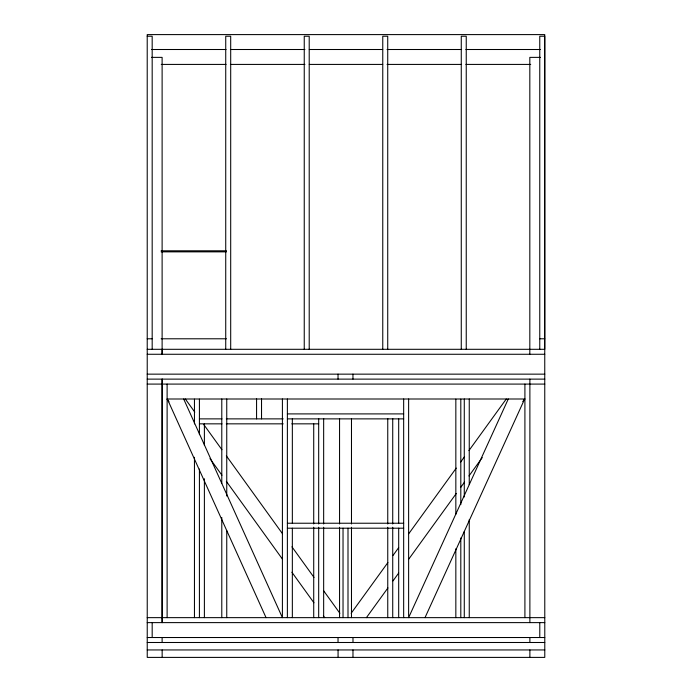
<?xml version="1.0" encoding="UTF-8"?>
<svg xmlns="http://www.w3.org/2000/svg" width="692" height="692" viewBox="0 0 692 692"><rect width="100%" height="100%" fill="white"/><g stroke="black" fill="none" stroke-linecap="round" stroke-linejoin="round"><path stroke-width="1.04" d="M508.274 398.999L408.626 617.645L408.626 398.999M425.009 617.645L524.657 398.999M351.164 613.276L387.892 562.544M392.952 555.546L398.653 547.675M408.782 533.688L456.262 468.086M460.699 461.971L464.496 456.72M468.925 450.596L506.276 398.999M366.405 617.645L387.935 587.906M392.995 580.908L398.696 573.037M408.825 559.049L456.305 493.457M460.742 487.332L464.54 482.082M468.968 475.958L482.263 457.594M522.78 401.62L524.683 398.999M147.214 36.235L152.179 36.235L152.179 349.304M151.531 49.504L226.076 49.504M230.393 49.504L304.938 49.504M309.255 49.504L382.719 49.504M387.036 49.504L461.573 49.504M465.898 49.504L540.435 49.504M151.47 57.375L162.118 57.375L162.118 354.269M540.469 57.375L529.821 57.375L529.821 354.269M161.253 64.417L226.076 64.417M230.393 64.417L304.938 64.417M309.255 64.417L382.719 64.417M387.036 64.417L461.573 64.417M465.898 64.417L530.712 64.417M161.124 250.807L226.414 250.807M161.124 251.853L226.414 251.853M147.214 338.786L152.179 338.786M161.124 338.786L226.414 338.786M539.76 338.786L544.725 338.786M147.214 349.304L544.725 349.304L544.76 34.6L147.214 34.6L147.24 657.4L544.786 657.4L544.725 36.235L539.76 36.235L539.76 349.304M147.214 354.269L544.76 354.269M147.214 374.147L544.786 374.147M147.214 379.121L544.786 379.121M147.214 384.086L544.786 384.086M167.118 398.999L524.908 398.999M287.379 413.902L403.661 413.902M199.417 418.876L221.976 418.876M226.275 418.876L283.201 418.876M287.379 418.876L403.661 418.876M199.417 423.841L221.976 423.841M226.275 423.841L283.201 423.841M291.79 423.841L318.683 423.841M287.379 523.23L403.661 523.23M287.379 528.195L403.661 528.195M147.214 617.645L544.786 617.645M147.214 622.618L544.786 622.618M147.214 637.522L544.786 637.522M147.214 642.496L544.786 642.496M147.24 649.944L544.786 649.944M185.335 398.999L194.798 412.112M203.63 424.36L221.924 449.722M226.336 455.846L282.474 533.688M291.938 546.801L314.021 577.413M323.475 590.536L339.876 613.276M167.118 399.223L169.012 401.844M209.97 458.632L221.942 475.231M226.353 481.347L282.431 559.11M291.886 572.215L313.943 602.793M323.389 615.897L324.652 617.645M183.683 398.999L282.405 617.645L282.405 398.999M167.326 398.999L266.048 617.645M539.786 622.618L539.786 637.522M529.882 379.121L529.882 622.618M529.882 637.522L529.882 642.496M529.882 649.944L529.882 657.4M524.908 384.086L524.908 617.645M469.254 398.999L469.254 484.616M469.254 519.631L469.254 617.645M466.244 349.304L466.244 36.235L461.27 36.235L461.27 349.304M464.28 398.999L464.28 497.012M464.28 531.465L464.28 617.645M460.803 399.154L460.803 504.632M460.803 537.995L460.803 617.645M455.838 399.154L455.838 514.32M455.838 548.765L455.838 617.645M403.661 398.999L403.661 617.645M398.687 418.876L398.687 523.23M398.687 528.195L398.687 617.645M392.727 418.53L392.727 524.008M392.727 527.235L392.727 617.645M387.754 418.53L387.754 524.008M387.754 527.235L387.754 617.645M387.728 349.304L387.728 36.235L382.762 36.235L382.762 349.304M352.946 374.147L352.972 379.121M352.972 637.522L352.998 642.496M352.972 649.944L352.972 657.4M351.484 418.53L351.484 524.008M351.484 527.235L351.484 617.645M347.998 528.195L347.998 617.645M343.033 528.195L343.033 617.645M339.556 418.53L339.556 524.008M339.556 527.235L339.556 617.645M338.033 374.147L338.033 379.121M338.033 637.522L338.033 642.496M338.068 649.944L338.068 657.4M323.657 418.53L323.657 524.008M323.657 527.235L323.657 617.645M318.683 418.53L318.683 524.008M318.683 527.2L318.683 617.645M313.718 423.841L313.718 523.974M313.718 527.2L313.718 617.645M309.212 349.304L309.212 36.235L304.246 36.235L304.246 349.304M292.344 418.876L292.344 523.23M292.344 528.195L292.344 617.645M287.379 398.999L287.379 617.645M261.533 398.843L261.533 418.876M256.568 398.843L256.568 418.876M230.695 349.304L230.695 36.235L225.73 36.235L225.73 349.304M226.751 398.999L226.751 496.026M226.751 530.608L226.751 617.645M221.786 398.999L221.786 483.371M221.786 517.478L221.786 617.645M204.391 423.841L204.391 445.38M204.391 478.752L204.391 617.645M199.417 399.154L199.417 434.671M199.417 469.064L199.417 617.645M194.452 399.154L194.452 423.911M194.452 457.274L194.452 617.645M167.118 384.086L167.118 617.645M162.153 349.304L162.153 354.269M162.153 379.121L162.153 622.618M162.153 649.944L162.153 657.4M162.118 379.121L162.118 622.618M162.118 637.522L162.118 642.496M152.179 622.618L152.179 637.522"/></g></svg>
